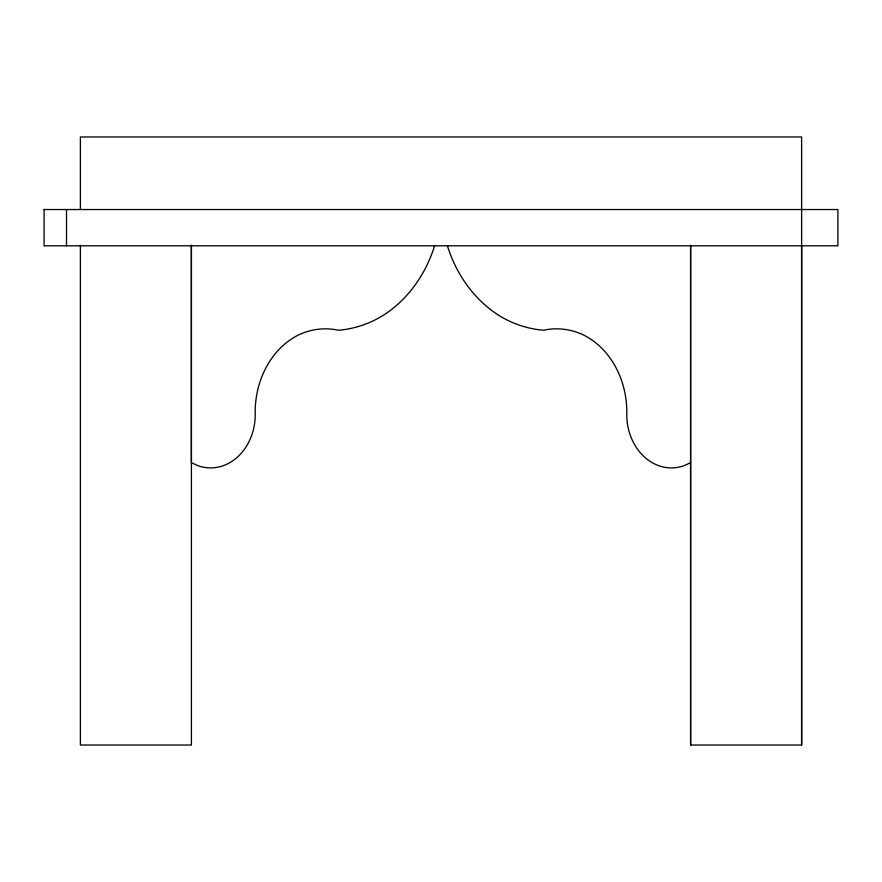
<?xml version="1.0" encoding="UTF-8"?>
<svg xmlns="http://www.w3.org/2000/svg" width="882" height="882" viewBox="0 0 882 882"><rect width="100%" height="100%" fill="white"/><g stroke="black" fill="none" stroke-linecap="round" stroke-linejoin="round"><path stroke-width="1.32" d="M66.525 245.813L66.525 209.53M80.383 209.53L80.383 136.975L801.617 136.975L801.617 745.025L690.606 745.025L690.606 245.306L690.606 745.025M434.661 245.516C425.885 274.335 407.352 300.641 381.432 316.462C368.334 324.179 353.594 329.041 338.412 330.232C324.697 327.222 310.21 329.162 297.653 335.38C269.418 350.088 254.6 382.722 255.207 413.691C255.78 435.884 243.2 459.842 220.963 466.457A37.794 37.794 0 0 1 198.483 465.883L191.394 462.708L191.394 245.306L191.394 745.025L80.383 745.025L80.383 245.306M690.606 462.708L683.517 465.894A37.794 37.794 0 0 1 661.037 466.457C638.8 459.831 626.22 435.884 626.793 413.691C627.4 382.722 612.582 350.088 584.347 335.38C571.79 329.162 557.303 327.222 543.588 330.232C528.406 329.041 513.666 324.179 500.568 316.462C474.648 300.641 456.115 274.335 447.339 245.516M801.617 245.306L801.617 745.025M44.1 209.53L44.1 245.813L837.9 245.813L837.9 209.53L44.1 209.53"/></g></svg>
